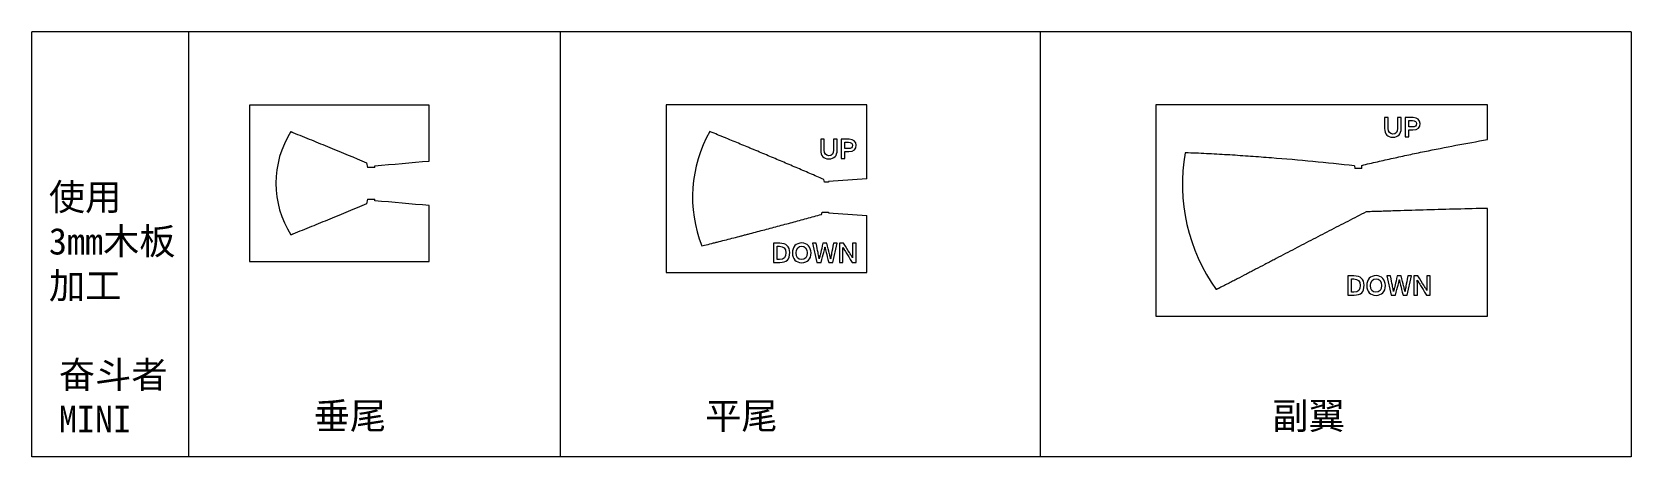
# Model space of a CAD drawing. Header units: millimetres. Extents: x 1442 to 2045, y 1256 to 1416.
import ezdxf

# ---------------------------------------------------------------- set-up
doc = ezdxf.new("R2010")
doc.units = ezdxf.units.MM
doc.layers.add('1粗实线', color=255, linetype='Continuous', lineweight=50)
doc.styles.get("Standard").update_dxf_attribs({"font": 'txt', "bigfont": 'gbcbig.shx'})

msp = doc.modelspace()

# ---------------------------------------------------------------- linework, layer by layer
at = {"layer": '1粗实线', "lineweight": 18}
for p, q in [((1442.29, 1256.47), (1442.29, 1416.47)), ((2044.79, 1416.47), (1442.29, 1416.47)), ((2044.79, 1416.47), (2044.79, 1256.47)), ((1591.96, 1388.96), (1524.2, 1388.96)), ((1524.2, 1388.96), (1524.2, 1330.05)), ((1591.96, 1367.9), (1591.96, 1388.96)), ((1756.88, 1388.99), (1681.3, 1388.99)), ((1681.3, 1388.99), (1681.3, 1325.93)), ((1756.88, 1361.25), (1756.88, 1388.99)), ((1990.7, 1388.99), (1865.74, 1388.99)), ((1865.74, 1388.99), (1865.74, 1309.47)), ((1990.7, 1375.95), (1990.7, 1388.99)), ((1568.33, 1367.27), (1568.75, 1365.46)), ((1571.48, 1365.46), (1568.75, 1365.46)), ((1571.48, 1365.46), (1571.48, 1366.09)), ((1940.55, 1366.08), (1940.73, 1365.05)), ((1943.33, 1365.05), (1940.73, 1365.05)), ((1943.33, 1365.05), (1943.33, 1366.26)), ((1740.85, 1359.96), (1740.64, 1360.95)), ((1742.38, 1359.96), (1740.85, 1359.96)), ((1742.38, 1360.19), (1742.38, 1359.96)), ((1568.75, 1353.55), (1568.33, 1351.74)), ((1568.75, 1353.55), (1571.48, 1353.55)), ((1571.48, 1352.92), (1571.48, 1353.55)), ((1591.96, 1330.05), (1591.96, 1351.11)), ((1990.7, 1309.47), (1990.7, 1350.07)), ((1739.72, 1347.81), (1740.02, 1348.63)), ((1740.02, 1348.63), (1742.38, 1348.63)), ((1742.38, 1348.63), (1742.38, 1348.4)), ((1756.88, 1325.93), (1756.88, 1347.34)), ((1524.2, 1330.05), (1591.96, 1330.05)), ((1681.3, 1325.93), (1756.88, 1325.93)), ((1865.74, 1309.47), (1990.7, 1309.47)), ((2044.79, 1256.47), (1442.29, 1256.47))]:
    msp.add_line(p, q, dxfattribs=at)
at = {"layer": '1粗实线', "color": 3, "lineweight": 18}
for p, q in [((1501.29, 1416.47), (1501.29, 1256.47)), ((1641.29, 1416.47), (1641.29, 1256.47)), ((1822.12, 1416.47), (1822.12, 1256.47))]:
    msp.add_line(p, q, dxfattribs=at)
at = {"layer": '1粗实线', "lineweight": 18}
for centre, radius, start, end in [((1570.48, 1359.51), 36.28, 147.58354, 212.41654), ((1741.38, 1354.3), 50.2, 150.53771, 201.46229), ((1943.75, 1359.16), 68.01, 169.98565, 215.70348)]:
    msp.add_arc(centre, radius, start, end, dxfattribs=at)
at = {"layer": '1粗实线', "color": 1, "lineweight": 18}
for points, knots in [([(1951.95, 1380.11), (1951.95, 1380.11), (1951.95, 1384.22), (1951.95, 1384.22), (1951.95, 1384.22), (1953.32, 1384.22), (1953.32, 1384.22), (1953.32, 1384.22), (1953.32, 1380.1), (1953.32, 1380.1), (1953.33, 1378.75), (1953.92, 1378.07), (1955.08, 1378.06), (1956.23, 1378.06), (1956.81, 1378.74), (1956.81, 1380.11), (1956.81, 1380.11), (1956.81, 1384.22), (1956.81, 1384.22), (1956.81, 1384.22), (1958.18, 1384.22), (1958.18, 1384.22), (1958.18, 1384.22), (1958.18, 1380.14), (1958.18, 1380.14), (1958.18, 1377.97), (1957.13, 1376.88), (1955.02, 1376.88), (1952.98, 1376.88), (1951.96, 1377.96), (1951.95, 1380.11)], [0, 0, 0, 0, 1, 1, 1, 2, 2, 2, 3, 3, 3, 4, 4, 4, 5, 5, 5, 6, 6, 6, 7, 7, 7, 8, 8, 8, 9, 9, 9, 10, 10, 10, 10]), ([(1962.59, 1379.66), (1962.59, 1379.66), (1961.08, 1379.66), (1961.08, 1379.66), (1961.08, 1379.66), (1961.08, 1377), (1961.08, 1377), (1961.08, 1377), (1959.71, 1377), (1959.71, 1377), (1959.71, 1377), (1959.71, 1384.22), (1959.71, 1384.22), (1959.71, 1384.22), (1962.71, 1384.22), (1962.71, 1384.22), (1964.39, 1384.16), (1965.28, 1383.42), (1965.36, 1381.99), (1965.35, 1380.45), (1964.43, 1379.67), (1962.59, 1379.66)], [0, 0, 0, 0, 1, 1, 1, 2, 2, 2, 3, 3, 3, 4, 4, 4, 5, 5, 5, 6, 6, 6, 7, 7, 7, 7]), ([(1962.46, 1383.15), (1962.46, 1383.15), (1961.08, 1383.15), (1961.08, 1383.15), (1961.08, 1383.15), (1961.08, 1380.71), (1961.08, 1380.71), (1961.08, 1380.71), (1962.46, 1380.71), (1962.46, 1380.71), (1963.43, 1380.73), (1963.92, 1381.14), (1963.93, 1381.96), (1963.9, 1382.73), (1963.4, 1383.12), (1962.46, 1383.15)], [0, 0, 0, 0, 1, 1, 1, 2, 2, 2, 3, 3, 3, 4, 4, 4, 5, 5, 5, 5]), ([(1739.46, 1371.95), (1739.46, 1371.95), (1739.46, 1376.06), (1739.46, 1376.06), (1739.46, 1376.06), (1740.82, 1376.06), (1740.82, 1376.06), (1740.82, 1376.06), (1740.82, 1371.94), (1740.82, 1371.94), (1740.84, 1370.6), (1741.42, 1369.92), (1742.58, 1369.9), (1743.74, 1369.9), (1744.32, 1370.59), (1744.32, 1371.96), (1744.32, 1371.96), (1744.32, 1376.06), (1744.32, 1376.06), (1744.32, 1376.06), (1745.68, 1376.06), (1745.68, 1376.06), (1745.68, 1376.06), (1745.68, 1371.99), (1745.68, 1371.99), (1745.68, 1369.81), (1744.63, 1368.72), (1742.53, 1368.72), (1740.49, 1368.73), (1739.46, 1369.8), (1739.46, 1371.95)], [0, 0, 0, 0, 1, 1, 1, 2, 2, 2, 3, 3, 3, 4, 4, 4, 5, 5, 5, 6, 6, 6, 7, 7, 7, 8, 8, 8, 9, 9, 9, 10, 10, 10, 10]), ([(1750.09, 1371.51), (1750.09, 1371.51), (1748.58, 1371.51), (1748.58, 1371.51), (1748.58, 1371.51), (1748.58, 1368.85), (1748.58, 1368.85), (1748.58, 1368.85), (1747.22, 1368.85), (1747.22, 1368.85), (1747.22, 1368.85), (1747.22, 1376.06), (1747.22, 1376.06), (1747.22, 1376.06), (1750.22, 1376.06), (1750.22, 1376.06), (1751.9, 1376.01), (1752.78, 1375.27), (1752.86, 1373.84), (1752.86, 1372.29), (1751.93, 1371.52), (1750.09, 1371.51)], [0, 0, 0, 0, 1, 1, 1, 2, 2, 2, 3, 3, 3, 4, 4, 4, 5, 5, 5, 6, 6, 6, 7, 7, 7, 7]), ([(1749.96, 1374.99), (1749.96, 1374.99), (1748.58, 1374.99), (1748.58, 1374.99), (1748.58, 1374.99), (1748.58, 1372.56), (1748.58, 1372.56), (1748.58, 1372.56), (1749.96, 1372.56), (1749.96, 1372.56), (1750.93, 1372.57), (1751.42, 1372.99), (1751.43, 1373.8), (1751.4, 1374.57), (1750.91, 1374.97), (1749.96, 1374.99)], [0, 0, 0, 0, 1, 1, 1, 2, 2, 2, 3, 3, 3, 4, 4, 4, 5, 5, 5, 5]), ([(1724.07, 1329.72), (1724.07, 1329.72), (1721.69, 1329.72), (1721.69, 1329.72), (1721.69, 1329.72), (1721.69, 1336.94), (1721.69, 1336.94), (1721.69, 1336.94), (1724.01, 1336.94), (1724.01, 1336.94), (1726.49, 1336.9), (1727.75, 1335.72), (1727.8, 1333.41), (1727.87, 1330.88), (1726.63, 1329.65), (1724.07, 1329.72)], [0, 0, 0, 0, 1, 1, 1, 2, 2, 2, 3, 3, 3, 4, 4, 4, 5, 5, 5, 5]), ([(1723.97, 1335.82), (1723.97, 1335.82), (1723.06, 1335.82), (1723.06, 1335.82), (1723.06, 1335.82), (1723.06, 1330.84), (1723.06, 1330.84), (1723.06, 1330.84), (1723.97, 1330.84), (1723.97, 1330.84), (1725.58, 1330.84), (1726.38, 1331.68), (1726.37, 1333.38), (1726.33, 1334.97), (1725.53, 1335.78), (1723.97, 1335.82)], [0, 0, 0, 0, 1, 1, 1, 2, 2, 2, 3, 3, 3, 4, 4, 4, 5, 5, 5, 5]), ([(1732.34, 1337.04), (1734.52, 1336.91), (1735.69, 1335.66), (1735.85, 1333.31), (1735.74, 1330.95), (1734.56, 1329.71), (1732.33, 1329.59), (1730.1, 1329.73), (1728.92, 1330.97), (1728.8, 1333.3), (1728.91, 1335.69), (1730.09, 1336.94), (1732.34, 1337.04)], [0, 0, 0, 0, 1, 1, 1, 2, 2, 2, 3, 3, 3, 4, 4, 4, 4]), ([(1732.27, 1330.78), (1733.62, 1330.83), (1734.32, 1331.68), (1734.36, 1333.3), (1734.3, 1334.94), (1733.62, 1335.79), (1732.3, 1335.87), (1730.99, 1335.77), (1730.29, 1334.92), (1730.22, 1333.31), (1730.28, 1331.72), (1730.96, 1330.88), (1732.27, 1330.78)], [0, 0, 0, 0, 1, 1, 1, 2, 2, 2, 3, 3, 3, 4, 4, 4, 4]), ([(1736.37, 1336.94), (1736.37, 1336.94), (1737.78, 1336.94), (1737.78, 1336.94), (1738.35, 1334.01), (1738.68, 1332.32), (1738.77, 1331.87), (1738.78, 1331.84), (1738.79, 1331.77), (1738.81, 1331.65), (1738.85, 1331.37), (1738.87, 1331.2), (1738.88, 1331.13), (1738.88, 1331.13), (1738.92, 1331.13), (1738.92, 1331.13), (1738.96, 1331.38), (1739.02, 1331.64), (1739.08, 1331.91), (1739.2, 1332.38), (1739.61, 1334.06), (1740.31, 1336.94), (1740.31, 1336.94), (1741.78, 1336.94), (1741.78, 1336.94), (1742.59, 1333.7), (1743.02, 1331.98), (1743.07, 1331.78), (1743.13, 1331.54), (1743.17, 1331.31), (1743.19, 1331.07), (1743.19, 1331.07), (1743.22, 1331.07), (1743.22, 1331.07), (1743.22, 1331.12), (1743.24, 1331.26), (1743.28, 1331.5), (1743.3, 1331.62), (1743.31, 1331.7), (1743.31, 1331.74), (1743.35, 1331.91), (1743.68, 1333.64), (1744.3, 1336.94), (1744.3, 1336.94), (1745.7, 1336.94), (1745.7, 1336.94), (1745.7, 1336.94), (1743.98, 1329.72), (1743.98, 1329.72), (1743.98, 1329.72), (1742.49, 1329.72), (1742.49, 1329.72), (1741.66, 1332.96), (1741.23, 1334.66), (1741.2, 1334.82), (1741.16, 1335.01), (1741.12, 1335.23), (1741.1, 1335.47), (1741.1, 1335.47), (1741.07, 1335.47), (1741.07, 1335.47), (1741.06, 1335.27), (1741.03, 1335.06), (1740.97, 1334.84), (1740.93, 1334.69), (1740.48, 1332.99), (1739.62, 1329.72), (1739.62, 1329.72), (1738.07, 1329.72), (1738.07, 1329.72), (1738.07, 1329.72), (1736.37, 1336.94), (1736.37, 1336.94)], [0, 0, 0, 0, 1, 1, 1, 2, 2, 2, 3, 3, 3, 4, 4, 4, 5, 5, 5, 6, 6, 6, 7, 7, 7, 8, 8, 8, 9, 9, 9, 10, 10, 10, 11, 11, 11, 12, 12, 12, 13, 13, 13, 14, 14, 14, 15, 15, 15, 16, 16, 16, 17, 17, 17, 18, 18, 18, 19, 19, 19, 20, 20, 20, 21, 21, 21, 22, 22, 22, 23, 23, 23, 24, 24, 24, 24]), ([(1752.77, 1329.72), (1752.77, 1329.72), (1751.31, 1329.72), (1751.31, 1329.72), (1749.37, 1332.83), (1748.35, 1334.46), (1748.26, 1334.6), (1748.13, 1334.82), (1747.99, 1335.05), (1747.86, 1335.31), (1747.86, 1335.31), (1747.85, 1335.31), (1747.85, 1335.31), (1747.86, 1335.06), (1747.87, 1334.66), (1747.87, 1334.08), (1747.87, 1334.08), (1747.87, 1329.72), (1747.87, 1329.72), (1747.87, 1329.72), (1746.57, 1329.72), (1746.57, 1329.72), (1746.57, 1329.72), (1746.57, 1336.94), (1746.57, 1336.94), (1746.57, 1336.94), (1748.11, 1336.94), (1748.11, 1336.94), (1750, 1333.9), (1750.99, 1332.31), (1751.07, 1332.18), (1751.3, 1331.78), (1751.43, 1331.54), (1751.47, 1331.45), (1751.47, 1331.45), (1751.5, 1331.45), (1751.5, 1331.45), (1751.48, 1331.87), (1751.47, 1332.23), (1751.47, 1332.52), (1751.47, 1332.52), (1751.47, 1336.94), (1751.47, 1336.94), (1751.47, 1336.94), (1752.77, 1336.94), (1752.77, 1336.94), (1752.77, 1336.94), (1752.77, 1329.72), (1752.77, 1329.72)], [0, 0, 0, 0, 1, 1, 1, 2, 2, 2, 3, 3, 3, 4, 4, 4, 5, 5, 5, 6, 6, 6, 7, 7, 7, 8, 8, 8, 9, 9, 9, 10, 10, 10, 11, 11, 11, 12, 12, 12, 13, 13, 13, 14, 14, 14, 15, 15, 15, 16, 16, 16, 16]), ([(1940.48, 1317.42), (1940.48, 1317.42), (1938.09, 1317.42), (1938.09, 1317.42), (1938.09, 1317.42), (1938.09, 1324.64), (1938.09, 1324.64), (1938.09, 1324.64), (1940.41, 1324.64), (1940.41, 1324.64), (1942.89, 1324.6), (1944.16, 1323.42), (1944.21, 1321.11), (1944.28, 1318.58), (1943.03, 1317.35), (1940.48, 1317.42)], [0, 0, 0, 0, 1, 1, 1, 2, 2, 2, 3, 3, 3, 4, 4, 4, 5, 5, 5, 5]), ([(1940.38, 1323.52), (1940.38, 1323.52), (1939.46, 1323.52), (1939.46, 1323.52), (1939.46, 1323.52), (1939.46, 1318.54), (1939.46, 1318.54), (1939.46, 1318.54), (1940.38, 1318.54), (1940.38, 1318.54), (1941.98, 1318.54), (1942.78, 1319.38), (1942.78, 1321.08), (1942.74, 1322.67), (1941.94, 1323.48), (1940.38, 1323.52)], [0, 0, 0, 0, 1, 1, 1, 2, 2, 2, 3, 3, 3, 4, 4, 4, 5, 5, 5, 5]), ([(1948.75, 1324.74), (1950.93, 1324.61), (1952.1, 1323.36), (1952.26, 1321.01), (1952.14, 1318.65), (1950.96, 1317.41), (1948.73, 1317.29), (1946.5, 1317.43), (1945.33, 1318.67), (1945.2, 1321), (1945.31, 1323.39), (1946.5, 1324.64), (1948.75, 1324.74)], [0, 0, 0, 0, 1, 1, 1, 2, 2, 2, 3, 3, 3, 4, 4, 4, 4]), ([(1948.68, 1318.48), (1950.02, 1318.53), (1950.72, 1319.38), (1950.77, 1321), (1950.71, 1322.64), (1950.02, 1323.49), (1948.7, 1323.57), (1947.39, 1323.47), (1946.7, 1322.62), (1946.62, 1321.01), (1946.68, 1319.42), (1947.37, 1318.58), (1948.68, 1318.48)], [0, 0, 0, 0, 1, 1, 1, 2, 2, 2, 3, 3, 3, 4, 4, 4, 4]), ([(1952.78, 1324.64), (1952.78, 1324.64), (1954.18, 1324.64), (1954.18, 1324.64), (1954.76, 1321.71), (1955.09, 1320.02), (1955.18, 1319.58), (1955.18, 1319.54), (1955.19, 1319.47), (1955.21, 1319.35), (1955.25, 1319.07), (1955.28, 1318.9), (1955.28, 1318.83), (1955.28, 1318.83), (1955.33, 1318.83), (1955.33, 1318.83), (1955.37, 1319.08), (1955.42, 1319.34), (1955.49, 1319.61), (1955.6, 1320.08), (1956.01, 1321.76), (1956.71, 1324.64), (1956.71, 1324.64), (1958.18, 1324.64), (1958.18, 1324.64), (1959, 1321.4), (1959.43, 1319.68), (1959.47, 1319.48), (1959.53, 1319.24), (1959.57, 1319.01), (1959.6, 1318.77), (1959.6, 1318.77), (1959.62, 1318.77), (1959.62, 1318.77), (1959.63, 1318.82), (1959.65, 1318.96), (1959.68, 1319.2), (1959.7, 1319.32), (1959.71, 1319.4), (1959.72, 1319.44), (1959.75, 1319.61), (1960.08, 1321.34), (1960.71, 1324.64), (1960.71, 1324.64), (1962.1, 1324.64), (1962.1, 1324.64), (1962.1, 1324.64), (1960.39, 1317.42), (1960.39, 1317.42), (1960.39, 1317.42), (1958.9, 1317.42), (1958.9, 1317.42), (1958.07, 1320.66), (1957.64, 1322.36), (1957.6, 1322.52), (1957.56, 1322.71), (1957.53, 1322.93), (1957.51, 1323.17), (1957.51, 1323.17), (1957.48, 1323.17), (1957.48, 1323.17), (1957.47, 1322.97), (1957.43, 1322.76), (1957.37, 1322.54), (1957.34, 1322.39), (1956.89, 1320.69), (1956.02, 1317.42), (1956.02, 1317.42), (1954.47, 1317.42), (1954.47, 1317.42), (1954.47, 1317.42), (1952.78, 1324.64), (1952.78, 1324.64)], [0, 0, 0, 0, 1, 1, 1, 2, 2, 2, 3, 3, 3, 4, 4, 4, 5, 5, 5, 6, 6, 6, 7, 7, 7, 8, 8, 8, 9, 9, 9, 10, 10, 10, 11, 11, 11, 12, 12, 12, 13, 13, 13, 14, 14, 14, 15, 15, 15, 16, 16, 16, 17, 17, 17, 18, 18, 18, 19, 19, 19, 20, 20, 20, 21, 21, 21, 22, 22, 22, 23, 23, 23, 24, 24, 24, 24]), ([(1969.17, 1317.42), (1969.17, 1317.42), (1967.72, 1317.42), (1967.72, 1317.42), (1965.77, 1320.53), (1964.75, 1322.16), (1964.67, 1322.3), (1964.53, 1322.52), (1964.4, 1322.75), (1964.27, 1323.01), (1964.27, 1323.01), (1964.25, 1323.01), (1964.25, 1323.01), (1964.27, 1322.76), (1964.28, 1322.36), (1964.28, 1321.78), (1964.28, 1321.78), (1964.28, 1317.42), (1964.28, 1317.42), (1964.28, 1317.42), (1962.97, 1317.42), (1962.97, 1317.42), (1962.97, 1317.42), (1962.97, 1324.64), (1962.97, 1324.64), (1962.97, 1324.64), (1964.52, 1324.64), (1964.52, 1324.64), (1966.41, 1321.6), (1967.39, 1320.01), (1967.47, 1319.88), (1967.7, 1319.48), (1967.84, 1319.24), (1967.88, 1319.15), (1967.88, 1319.15), (1967.9, 1319.15), (1967.9, 1319.15), (1967.89, 1319.57), (1967.88, 1319.93), (1967.88, 1320.22), (1967.88, 1320.22), (1967.88, 1324.64), (1967.88, 1324.64), (1967.88, 1324.64), (1969.17, 1324.64), (1969.17, 1324.64), (1969.17, 1324.64), (1969.17, 1317.42), (1969.17, 1317.42)], [0, 0, 0, 0, 1, 1, 1, 2, 2, 2, 3, 3, 3, 4, 4, 4, 5, 5, 5, 6, 6, 6, 7, 7, 7, 8, 8, 8, 9, 9, 9, 10, 10, 10, 11, 11, 11, 12, 12, 12, 13, 13, 13, 14, 14, 14, 15, 15, 15, 16, 16, 16, 16])]:
    msp.add_open_spline(points, degree=3, knots=knots, dxfattribs=at)
at = {"layer": '1粗实线', "lineweight": 18}
for points, degree in [([(1539.85, 1378.96), (1540.63, 1378.64)], 1), ([(1698.61, 1378.61), (1698.29, 1378.73), (1697.98, 1378.86), (1697.67, 1378.99)], 3), ([(1571.48, 1366.09), (1578.31, 1366.67), (1585.14, 1367.27), (1591.96, 1367.9)], 3), ([(1877.95, 1370.95), (1877.56, 1370.96), (1877.17, 1370.97), (1876.78, 1370.99)], 3), ([(1756.88, 1361.25), (1752.05, 1360.92), (1747.21, 1360.56), (1742.38, 1360.19)], 3), ([(1591.96, 1351.11), (1585.14, 1351.74), (1578.31, 1352.34), (1571.48, 1352.92)], 3), ([(1742.38, 1348.4), (1747.22, 1348.03), (1752.05, 1347.67), (1756.88, 1347.34)], 3), ([(1540.63, 1340.37), (1539.85, 1340.05)], 1), ([(1694.66, 1335.93), (1694.99, 1336.01), (1695.31, 1336.09), (1695.64, 1336.17)], 3), ([(1889.42, 1319.93), (1888.73, 1319.57), (1888.52, 1319.47)], 2)]:
    msp.add_open_spline(points, degree=degree, dxfattribs=at)
for points, knots in [([(1540.63, 1378.64), (1542.95, 1377.7), (1545.26, 1376.77), (1549.88, 1374.88), (1552.19, 1373.94), (1559.11, 1371.1), (1563.73, 1369.19), (1568.33, 1367.27)], [0, 0, 0, 0, 0.25, 0.25, 0.5, 0.5, 1, 1, 1, 1]), ([(1740.64, 1360.95), (1738.89, 1361.71), (1737.15, 1362.46), (1733.66, 1363.96), (1731.91, 1364.71), (1728.42, 1366.2), (1726.67, 1366.95), (1724.05, 1368.06), (1723.17, 1368.43), (1721.42, 1369.17), (1720.55, 1369.54), (1718.8, 1370.27), (1717.92, 1370.64), (1716.17, 1371.37), (1715.29, 1371.74), (1713.98, 1372.29), (1713.54, 1372.47), (1712.66, 1372.84), (1712.22, 1373.02), (1710.91, 1373.56), (1710.03, 1373.93), (1708.28, 1374.65), (1707.4, 1375.02), (1705.64, 1375.74), (1704.76, 1376.1), (1703.44, 1376.64), (1703, 1376.82), (1702.13, 1377.18), (1701.69, 1377.36), (1700.37, 1377.89), (1699.49, 1378.25), (1698.61, 1378.61)], [0, 0, 0, 0, 0.125, 0.125, 0.25, 0.25, 0.375, 0.375, 0.4375, 0.4375, 0.5, 0.5, 0.5625, 0.5625, 0.625, 0.625, 0.65625, 0.65625, 0.6875, 0.6875, 0.75, 0.75, 0.8125, 0.8125, 0.875, 0.875, 0.90625, 0.90625, 0.9375, 0.9375, 1, 1, 1, 1]), ([(1943.33, 1366.26), (1945.29, 1366.72), (1947.26, 1367.18), (1951.19, 1368.07), (1953.15, 1368.52), (1957.09, 1369.39), (1959.06, 1369.81), (1963, 1370.66), (1964.97, 1371.07), (1970.89, 1372.28), (1974.84, 1373.06), (1982.76, 1374.55), (1986.73, 1375.27), (1990.7, 1375.95)], [0, 0, 0, 0, 0.125, 0.125, 0.25, 0.25, 0.375, 0.375, 0.5, 0.5, 0.75, 0.75, 1, 1, 1, 1]), ([(1940.55, 1366.08), (1935.34, 1366.66), (1930.14, 1367.2), (1919.72, 1368.19), (1914.51, 1368.64), (1906.68, 1369.26), (1904.07, 1369.45), (1898.86, 1369.82), (1896.25, 1370), (1891.02, 1370.33), (1888.41, 1370.47), (1883.18, 1370.74), (1880.57, 1370.85), (1877.95, 1370.95)], [0, 0, 0, 0, 0.25, 0.25, 0.5, 0.5, 0.625, 0.625, 0.75, 0.75, 0.875, 0.875, 1, 1, 1, 1]), ([(1568.33, 1351.74), (1563.73, 1349.82), (1559.11, 1347.91), (1552.19, 1345.07), (1549.88, 1344.13), (1545.26, 1342.24), (1542.95, 1341.31), (1540.63, 1340.37)], [0, 0, 0, 0, 0.5, 0.5, 0.75, 0.75, 1, 1, 1, 1]), ([(1990.7, 1350.07), (1986.9, 1349.98), (1983.09, 1349.89), (1975.48, 1349.7), (1971.67, 1349.6), (1964.06, 1349.38), (1960.25, 1349.26), (1954.54, 1349.08), (1950.73, 1348.95), (1946.93, 1348.82), (1945.03, 1348.76)], [0, 0, 0, 0, 0.25, 0.25, 0.5, 0.5, 0.75, 0.75, 0.875, 1, 1, 1, 1]), ([(1695.64, 1336.17), (1696.56, 1336.4), (1697.48, 1336.64), (1698.86, 1336.98), (1699.32, 1337.1), (1700.24, 1337.33), (1700.7, 1337.45), (1702.08, 1337.8), (1703.01, 1338.04), (1704.85, 1338.51), (1705.77, 1338.74), (1707.6, 1339.22), (1708.52, 1339.46), (1709.9, 1339.81), (1710.36, 1339.93), (1711.28, 1340.17), (1711.74, 1340.29), (1713.12, 1340.65), (1714.04, 1340.89), (1715.88, 1341.37), (1716.79, 1341.62), (1718.63, 1342.1), (1719.55, 1342.35), (1721.38, 1342.83), (1722.3, 1343.08), (1725.05, 1343.81), (1726.89, 1344.31), (1730.56, 1345.3), (1732.39, 1345.8), (1736.05, 1346.8), (1737.89, 1347.3), (1739.72, 1347.81)], [0, 0, 0, 0, 0.0625, 0.0625, 0.09375, 0.09375, 0.125, 0.125, 0.1875, 0.1875, 0.25, 0.25, 0.3125, 0.3125, 0.34375, 0.34375, 0.375, 0.375, 0.4375, 0.4375, 0.5, 0.5, 0.5625, 0.5625, 0.625, 0.625, 0.75, 0.75, 0.875, 0.875, 1, 1, 1, 1]), ([(1945.03, 1348.76), (1942.7, 1347.57), (1940.38, 1346.38), (1935.74, 1343.99), (1932.26, 1342.2), (1928.78, 1340.4), (1926.47, 1339.2), (1925.31, 1338.6), (1922.99, 1337.39), (1921.83, 1336.79), (1919.52, 1335.59), (1918.36, 1334.98), (1916.05, 1333.78), (1914.89, 1333.17), (1912.58, 1331.96), (1910.85, 1331.05), (1909.11, 1330.15), (1907.95, 1329.54), (1907.38, 1329.24), (1905.64, 1328.34), (1903.91, 1327.43), (1902.17, 1326.52), (1901.02, 1325.92), (1899.28, 1325.01), (1897.55, 1324.11), (1895.81, 1323.21), (1895.23, 1322.91), (1894.07, 1322.31), (1893.49, 1322.01), (1892.33, 1321.41), (1891.75, 1321.12), (1890.59, 1320.52), (1890, 1320.23), (1889.42, 1319.93)], [0, 0, 0, 0, 0.125, 0.125, 0.25, 0.3125, 0.3125, 0.375, 0.375, 0.4375, 0.4375, 0.5, 0.5, 0.5625, 0.5625, 0.625, 0.65625, 0.65625, 0.6875, 0.6875, 0.75, 0.78125, 0.78125, 0.8125, 0.875, 0.875, 0.90625, 0.90625, 0.9375, 0.9375, 0.96875, 0.96875, 1, 1, 1, 1])]:
    msp.add_open_spline(points, degree=3, knots=knots, dxfattribs=at)

# ---------------------------------------------------------------- texts
at = {"layer": '1粗实线', "lineweight": 18, "char_height": 10, "attachment_point": 1}
for s, insert, width in [('{\\fSimSun|b0|i0|c134|p2;使用\\P3mm木板加工}', (1448.67, 1359.36), 56.0521), ('{\\fSimSun|b0|i0|c134|p2;奋斗者MINI}', (1452.43, 1292.42), 47.0703), ('{\\fSimSun|b0|i0|c134|p2;垂尾}', (1548.45, 1276.96), 47.0703), ('{\\fSimSun|b0|i0|c134|p2;平尾}', (1695.93, 1276.96), 47.0703), ('{\\fSimSun|b0|i0|c134|p2;副翼}', (1909.65, 1276.96), 47.0703)]:
    msp.add_mtext(s, dxfattribs=dict(at, insert=insert, width=width))

doc.saveas('drawing.dxf')
